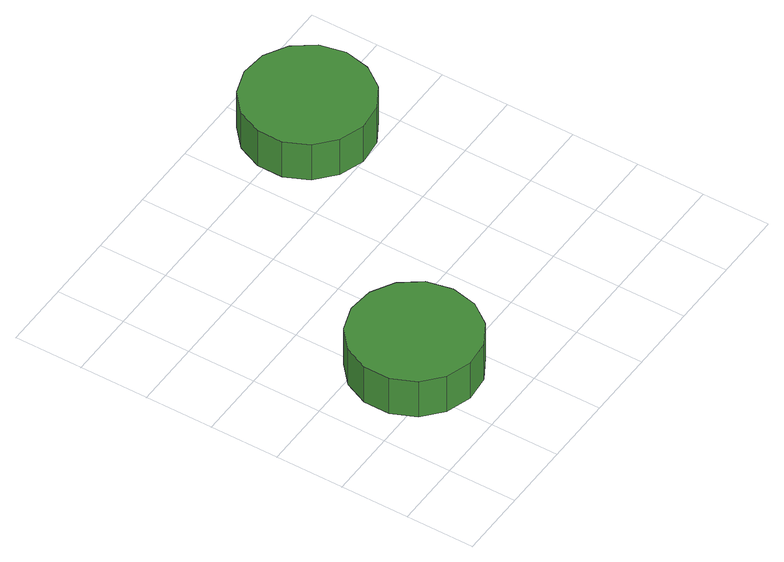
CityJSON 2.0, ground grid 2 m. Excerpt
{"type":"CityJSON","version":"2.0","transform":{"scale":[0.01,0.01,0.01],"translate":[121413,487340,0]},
"CityObjects":{
"tree1":{"type":"SolitaryVegetationObject","attributes":{"function":"something"},"geometry":[{"type":"MultiSurface","lod":"1","boundaries":[[[0,1,2,3,4,5,6,7,8,9,10,11,12,13,14]],[[15,16,17,18,19,20,21,22,23,24,25,26,27,28,29]],[[0,29,28,1]],[[1,28,27,2]],[[2,27,26,3]],[[3,26,25,4]],[[4,25,24,5]],[[5,24,23,6]],[[6,23,22,7]],[[7,22,21,8]],[[8,21,20,9]],[[9,20,19,10]],[[10,19,18,11]],[[11,18,17,12]],[[12,17,16,13]],[[13,16,15,14]],[[14,15,29,0]]]}]},
"tree2":{"type":"SolitaryVegetationObject","attributes":{"function":"something"},"geometry":[{"type":"MultiSurface","lod":"1","boundaries":[[[30,31,32,33,34,35,36,37,38,39,40,41,42,43,44]],[[45,46,47,48,49,50,51,52,53,54,55,56,57,58,59]],[[30,59,58,31]],[[31,58,57,32]],[[32,57,56,33]],[[33,56,55,34]],[[34,55,54,35]],[[35,54,53,36]],[[36,53,52,37]],[[37,52,51,38]],[[38,51,50,39]],[[39,50,49,40]],[[40,49,48,41]],[[41,48,47,42]],[[42,47,46,43]],[[43,46,45,44]],[[44,45,59,30]]]}]}
},
"vertices":[
[455,283,184],[439,358,184],[394,420,184],[328,458,184],[252,466,184],[179,442,184],[122,391,184],[91,321,184],[91,245,184],[122,175,184],[179,124,184],[252,100,184],[328,108,184],[394,146,184],[439,208,184],[439,208,57],[394,146,57],[328,108,57],[252,100,57],[179,124,57],[122,175,57],[91,245,57],[91,321,57],[122,391,57],[179,442,57],[252,466,57],[328,458,57],[394,420,57],[439,358,57],[455,283,57],
[1025,980,189],[1009,1055,189],[964,1117,189],[898,1155,189],[822,1163,189],[749,1139,189],[692,1088,189],[661,1018,189],[661,942,189],[692,872,189],[749,821,189],[822,797,189],[898,805,189],[964,843,189],[1009,905,189],[1009,905,62],[964,843,62],[898,805,62],[822,797,62],[749,821,62],[692,872,62],[661,942,62],[661,1018,62],[692,1088,62],[749,1139,62],[822,1163,62],[898,1155,62],[964,1117,62],[1009,1055,62],[1025,980,62]
]}
